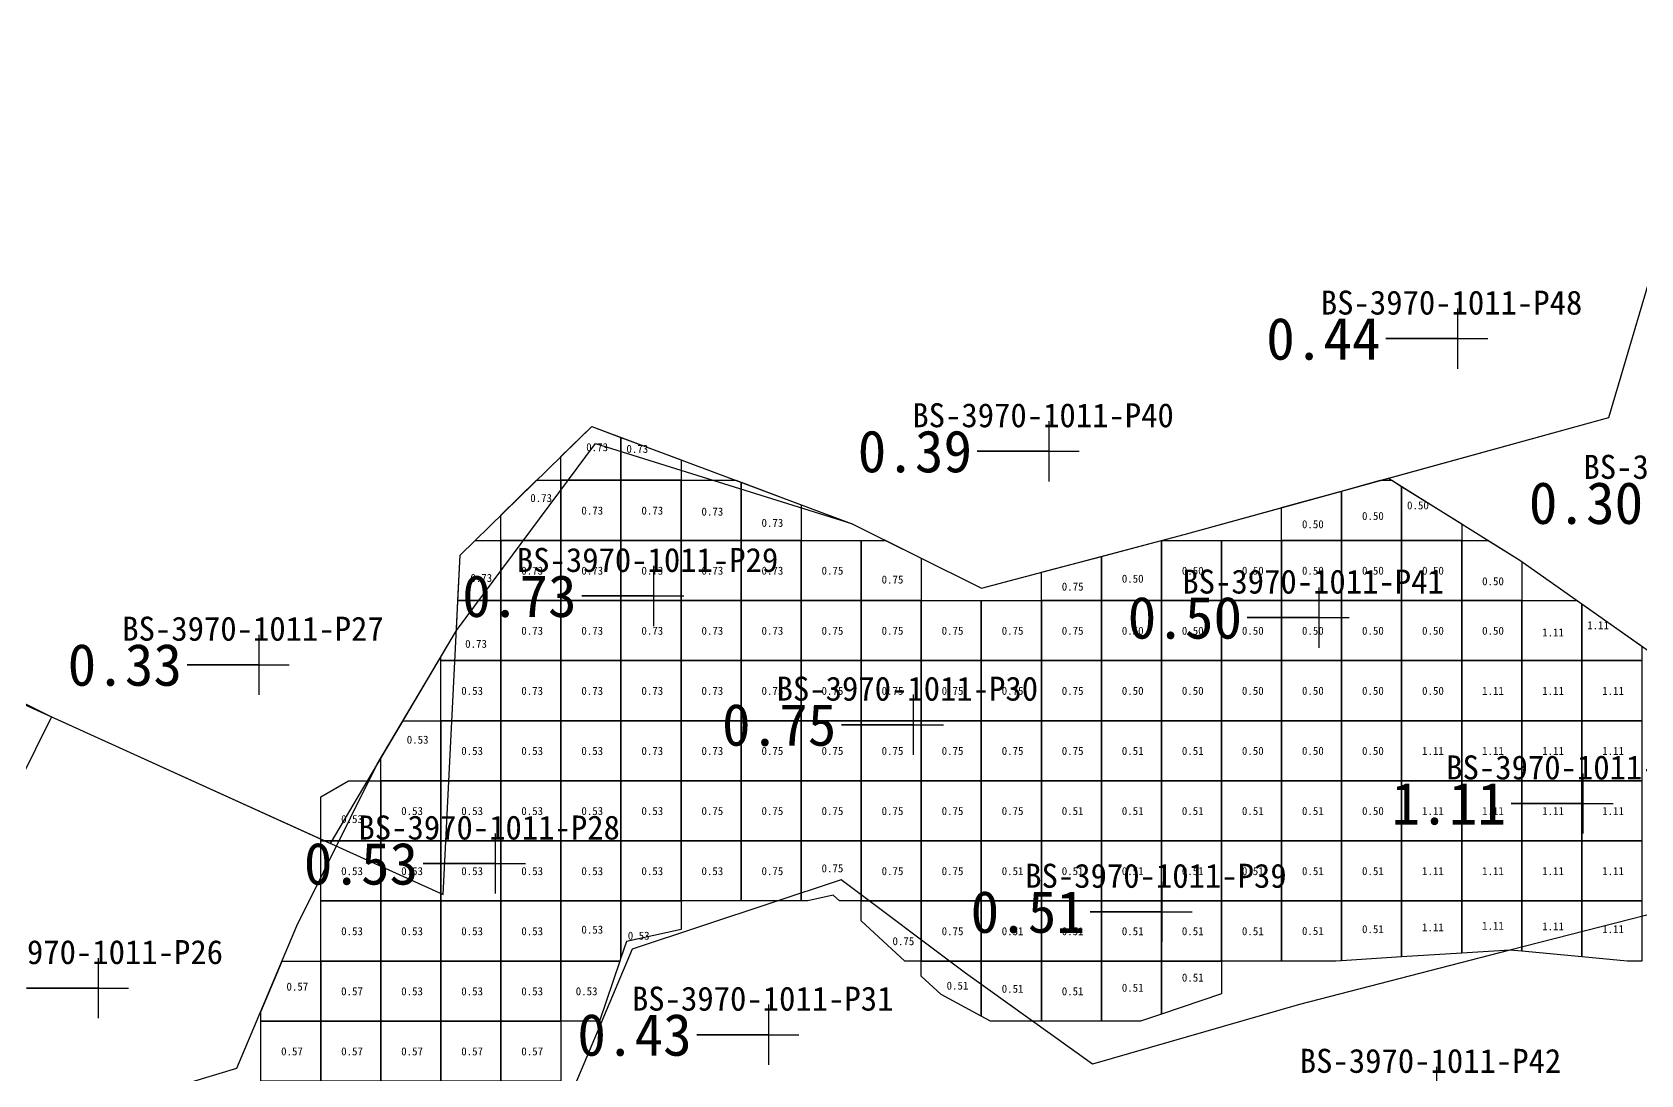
# Model space of a CAD drawing. Header units: metres. Extents: x 469759 to 470079, y 4349683 to 4349873.
# Drawn here: x 469805.91 to 469832.7, y 4349780.1 to 4349797.45 of the extents above; entities that cross this region are included whole.
import ezdxf

# ---------------------------------------------------------------- set-up
doc = ezdxf.new("R2010")
doc.units = ezdxf.units.M
for name, color, linetype in [('0.500-1.000', 4, 'Continuous'), ('1.000-1.500', 5, 'Continuous'), ('点', 7, 'Continuous'), ('爆区方格网', 7, 'Continuous'), ('综合图_历史矿块', 7, 'Continuous'), ('钻孔', 7, 'Continuous')]:
    doc.layers.add(name, color=color, linetype=linetype)
doc.styles.add('CN_TTF', font='simsunb.ttf')

msp = doc.modelspace()

# ---------------------------------------------------------------- linework, layer by layer
at = {"layer": '0.500-1.000', "color": 4, "lineweight": 30}
msp.add_lwpolyline([(469788.267, 4349772.235), (469792.074, 4349769.962), (469794.872, 4349774.25), (469795.894, 4349776.662), (469796.286, 4349777.549), (469797.047, 4349779.268), (469797.762, 4349780.918), (469798.047, 4349781.574), (469799.27, 4349783.96), (469799.299, 4349784.009), (469801.721, 4349788.109), (469801.77, 4349788.087), (469801.858, 4349788.233), (469806.226, 4349786.066), (469812.759, 4349783.103), (469813.043, 4349788.753), (469815.232, 4349790.893), (469819.555, 4349789.276), (469819.559, 4349789.275), (469821.722, 4349788.204), (469825.1, 4349789.095), (469827.18, 4349789.668), (469832.169, 4349791.043), (469834.07, 4349797.454)], dxfattribs=at)
at = {"layer": '1.000-1.500', "color": 5, "lineweight": 30}
msp.add_lwpolyline([(469788.267, 4349772.235), (469792.074, 4349769.962), (469794.872, 4349774.25), (469795.894, 4349776.662), (469797.047, 4349779.268), (469798.047, 4349781.574), (469799.27, 4349783.96), (469801.721, 4349788.109), (469810.882, 4349783.954), (469812.98, 4349787.499), (469815.297, 4349790.608), (469819.559, 4349789.275), (469821.722, 4349788.204), (469825.1, 4349789.095), (469832.169, 4349791.043), (469834.07, 4349797.454)], dxfattribs=at)
at = {"layer": '点', "color": 138, "true_color": 0x004c4c}
for p, q in [((469829.655, 4349791.854), (469829.655, 4349792.854)), ((469829.155, 4349792.354), (469830.155, 4349792.354)), ((469822.852, 4349789.979), (469822.852, 4349790.979)), ((469822.352, 4349790.479), (469823.352, 4349790.479)), ((469816.266, 4349787.571), (469816.266, 4349788.571)), ((469815.766, 4349788.071), (469816.766, 4349788.071)), ((469827.348, 4349787.211), (469827.348, 4349788.211)), ((469826.848, 4349787.711), (469827.848, 4349787.711)), ((469809.695, 4349786.427), (469809.695, 4349787.427)), ((469809.195, 4349786.927), (469810.195, 4349786.927)), ((469820.592, 4349785.429), (469820.592, 4349786.429)), ((469820.092, 4349785.929), (469821.092, 4349785.929)), ((469831.743, 4349784.118), (469831.743, 4349785.118)), ((469831.243, 4349784.618), (469832.243, 4349784.618)), ((469813.628, 4349783.118), (469813.628, 4349784.118)), ((469813.128, 4349783.618), (469814.128, 4349783.618)), ((469824.732, 4349782.315), (469824.732, 4349783.315)), ((469824.232, 4349782.815), (469825.232, 4349782.815)), ((469807.019, 4349781.045), (469807.019, 4349782.045)), ((469806.519, 4349781.545), (469807.519, 4349781.545)), ((469818.183, 4349780.27), (469818.183, 4349781.27)), ((469817.683, 4349780.77), (469818.683, 4349780.77)), ((469829.304, 4349779.235), (469829.304, 4349780.235))]:
    msp.add_line(p, q, dxfattribs=at)
at = {"layer": '爆区方格网', "color": 4}
for points in [[(469815.72, 4349789.996), (469814.72, 4349789.996), (469814.72, 4349790.392), (469815.232, 4349790.893), (469815.72, 4349790.71), (469815.72, 4349789.996)], [(469816.72, 4349789.996), (469815.72, 4349789.996), (469815.72, 4349790.71), (469816.72, 4349790.336), (469816.72, 4349789.996)], [(469814.72, 4349789.996), (469814.72, 4349788.996), (469813.72, 4349788.996), (469813.72, 4349789.414), (469814.315, 4349789.996), (469814.72, 4349789.996)], [(469814.72, 4349788.996), (469814.72, 4349789.996), (469815.72, 4349789.996), (469815.72, 4349788.996), (469814.72, 4349788.996)], [(469815.72, 4349788.996), (469815.72, 4349789.996), (469816.72, 4349789.996), (469816.72, 4349788.996), (469815.72, 4349788.996)], [(469817.72, 4349788.996), (469816.72, 4349788.996), (469816.72, 4349789.996), (469817.63, 4349789.996), (469817.72, 4349789.963), (469817.72, 4349788.996)], [(469818.72, 4349788.996), (469817.72, 4349788.996), (469817.72, 4349789.963), (469818.72, 4349789.589), (469818.72, 4349788.996)], [(469828.72, 4349788.996), (469827.72, 4349788.996), (469827.72, 4349789.817), (469828.37, 4349789.996), (469828.559, 4349789.996), (469828.72, 4349789.896), (469828.72, 4349788.996)], [(469829.72, 4349788.996), (469828.72, 4349788.996), (469828.72, 4349789.896), (469829.72, 4349789.271), (469829.72, 4349788.996)], [(469827.72, 4349788.996), (469826.72, 4349788.996), (469826.72, 4349789.541), (469827.72, 4349789.817), (469827.72, 4349788.996)], [(469813.72, 4349788.996), (469813.72, 4349787.996), (469813.005, 4349787.996), (469813.043, 4349788.753), (469813.292, 4349788.996), (469813.72, 4349788.996)], [(469813.72, 4349787.996), (469813.72, 4349788.996), (469814.72, 4349788.996), (469814.72, 4349787.996), (469813.72, 4349787.996)], [(469814.72, 4349787.996), (469814.72, 4349788.996), (469815.72, 4349788.996), (469815.72, 4349787.996), (469814.72, 4349787.996)], [(469815.72, 4349787.996), (469815.72, 4349788.996), (469816.72, 4349788.996), (469816.72, 4349787.996), (469815.72, 4349787.996)], [(469816.72, 4349787.996), (469816.72, 4349788.996), (469817.72, 4349788.996), (469817.72, 4349787.996), (469816.72, 4349787.996)], [(469817.72, 4349787.996), (469817.72, 4349788.996), (469818.72, 4349788.996), (469818.72, 4349787.996), (469817.72, 4349787.996)], [(469818.72, 4349787.996), (469818.72, 4349788.996), (469819.72, 4349788.996), (469819.72, 4349787.996), (469818.72, 4349787.996)], [(469820.72, 4349787.996), (469819.72, 4349787.996), (469819.72, 4349788.996), (469820.122, 4349788.996), (469820.72, 4349788.7), (469820.72, 4349787.996)], [(469824.72, 4349787.996), (469823.72, 4349787.996), (469823.72, 4349788.731), (469824.72, 4349788.995), (469824.72, 4349787.996)], [(469825.72, 4349788.996), (469825.72, 4349787.996), (469824.72, 4349787.996), (469824.72, 4349788.995), (469824.726, 4349788.996), (469825.72, 4349788.996)], [(469825.72, 4349787.996), (469825.72, 4349788.996), (469826.72, 4349788.996), (469826.72, 4349787.996), (469825.72, 4349787.996)], [(469826.72, 4349787.996), (469826.72, 4349788.996), (469827.72, 4349788.996), (469827.72, 4349787.996), (469826.72, 4349787.996)], [(469827.72, 4349787.996), (469827.72, 4349788.996), (469828.72, 4349788.996), (469828.72, 4349787.996), (469827.72, 4349787.996)], [(469828.72, 4349787.996), (469828.72, 4349788.996), (469829.72, 4349788.996), (469829.72, 4349787.996), (469828.72, 4349787.996)], [(469830.72, 4349787.996), (469829.72, 4349787.996), (469829.72, 4349788.996), (469830.159, 4349788.996), (469830.688, 4349788.666), (469830.72, 4349788.643), (469830.72, 4349787.996)], [(469823.72, 4349787.996), (469822.72, 4349787.996), (469822.72, 4349788.467), (469823.72, 4349788.731), (469823.72, 4349787.996)], [(469813.72, 4349787.996), (469813.72, 4349786.996), (469812.72, 4349786.996), (469812.72, 4349787.059), (469812.98, 4349787.499), (469813.005, 4349787.996), (469813.72, 4349787.996)], [(469813.72, 4349786.996), (469813.72, 4349787.996), (469814.72, 4349787.996), (469814.72, 4349786.996), (469813.72, 4349786.996)], [(469814.72, 4349786.996), (469814.72, 4349787.996), (469815.72, 4349787.996), (469815.72, 4349786.996), (469814.72, 4349786.996)], [(469815.72, 4349786.996), (469815.72, 4349787.996), (469816.72, 4349787.996), (469816.72, 4349786.996), (469815.72, 4349786.996)], [(469816.72, 4349786.996), (469816.72, 4349787.996), (469817.72, 4349787.996), (469817.72, 4349786.996), (469816.72, 4349786.996)], [(469817.72, 4349786.996), (469817.72, 4349787.996), (469818.72, 4349787.996), (469818.72, 4349786.996), (469817.72, 4349786.996)], [(469818.72, 4349786.996), (469818.72, 4349787.996), (469819.72, 4349787.996), (469819.72, 4349786.996), (469818.72, 4349786.996)], [(469819.72, 4349786.996), (469819.72, 4349787.996), (469820.72, 4349787.996), (469820.72, 4349786.996), (469819.72, 4349786.996)], [(469820.72, 4349786.996), (469820.72, 4349787.996), (469821.72, 4349787.996), (469821.72, 4349786.996), (469820.72, 4349786.996)], [(469821.72, 4349786.996), (469821.72, 4349787.996), (469822.72, 4349787.996), (469822.72, 4349786.996), (469821.72, 4349786.996)], [(469822.72, 4349786.996), (469822.72, 4349787.996), (469823.72, 4349787.996), (469823.72, 4349786.996), (469822.72, 4349786.996)], [(469823.72, 4349786.996), (469823.72, 4349787.996), (469824.72, 4349787.996), (469824.72, 4349786.996), (469823.72, 4349786.996)], [(469824.72, 4349786.996), (469824.72, 4349787.996), (469825.72, 4349787.996), (469825.72, 4349786.996), (469824.72, 4349786.996)], [(469825.72, 4349786.996), (469825.72, 4349787.996), (469826.72, 4349787.996), (469826.72, 4349786.996), (469825.72, 4349786.996)], [(469826.72, 4349786.996), (469826.72, 4349787.996), (469827.72, 4349787.996), (469827.72, 4349786.996), (469826.72, 4349786.996)], [(469827.72, 4349786.996), (469827.72, 4349787.996), (469828.72, 4349787.996), (469828.72, 4349786.996), (469827.72, 4349786.996)], [(469828.72, 4349786.996), (469828.72, 4349787.996), (469829.72, 4349787.996), (469829.72, 4349786.996), (469828.72, 4349786.996)], [(469829.72, 4349786.996), (469829.72, 4349787.996), (469830.72, 4349787.996), (469830.72, 4349786.996), (469829.72, 4349786.996)], [(469831.72, 4349786.996), (469830.72, 4349786.996), (469830.72, 4349787.996), (469831.639, 4349787.996), (469831.72, 4349787.94), (469831.72, 4349786.996)], [(469832.72, 4349786.996), (469831.72, 4349786.996), (469831.72, 4349787.94), (469832.72, 4349787.236), (469832.72, 4349786.996)], [(469812.72, 4349785.996), (469812.72, 4349786.996), (469813.72, 4349786.996), (469813.72, 4349785.996), (469812.72, 4349785.996)], [(469813.72, 4349785.996), (469813.72, 4349786.996), (469814.72, 4349786.996), (469814.72, 4349785.996), (469813.72, 4349785.996)], [(469814.72, 4349785.996), (469814.72, 4349786.996), (469815.72, 4349786.996), (469815.72, 4349785.996), (469814.72, 4349785.996)], [(469815.72, 4349785.996), (469815.72, 4349786.996), (469816.72, 4349786.996), (469816.72, 4349785.996), (469815.72, 4349785.996)], [(469816.72, 4349785.996), (469816.72, 4349786.996), (469817.72, 4349786.996), (469817.72, 4349785.996), (469816.72, 4349785.996)], [(469817.72, 4349785.996), (469817.72, 4349786.996), (469818.72, 4349786.996), (469818.72, 4349785.996), (469817.72, 4349785.996)], [(469818.72, 4349785.996), (469818.72, 4349786.996), (469819.72, 4349786.996), (469819.72, 4349785.996), (469818.72, 4349785.996)], [(469819.72, 4349785.996), (469819.72, 4349786.996), (469820.72, 4349786.996), (469820.72, 4349785.996), (469819.72, 4349785.996)], [(469820.72, 4349785.996), (469820.72, 4349786.996), (469821.72, 4349786.996), (469821.72, 4349785.996), (469820.72, 4349785.996)], [(469821.72, 4349785.996), (469821.72, 4349786.996), (469822.72, 4349786.996), (469822.72, 4349785.996), (469821.72, 4349785.996)], [(469822.72, 4349785.996), (469822.72, 4349786.996), (469823.72, 4349786.996), (469823.72, 4349785.996), (469822.72, 4349785.996)], [(469823.72, 4349785.996), (469823.72, 4349786.996), (469824.72, 4349786.996), (469824.72, 4349785.996), (469823.72, 4349785.996)], [(469824.72, 4349785.996), (469824.72, 4349786.996), (469825.72, 4349786.996), (469825.72, 4349785.996), (469824.72, 4349785.996)], [(469825.72, 4349785.996), (469825.72, 4349786.996), (469826.72, 4349786.996), (469826.72, 4349785.996), (469825.72, 4349785.996)], [(469826.72, 4349785.996), (469826.72, 4349786.996), (469827.72, 4349786.996), (469827.72, 4349785.996), (469826.72, 4349785.996)], [(469827.72, 4349785.996), (469827.72, 4349786.996), (469828.72, 4349786.996), (469828.72, 4349785.996), (469827.72, 4349785.996)], [(469828.72, 4349785.996), (469828.72, 4349786.996), (469829.72, 4349786.996), (469829.72, 4349785.996), (469828.72, 4349785.996)], [(469829.72, 4349785.996), (469829.72, 4349786.996), (469830.72, 4349786.996), (469830.72, 4349785.996), (469829.72, 4349785.996)], [(469830.72, 4349785.996), (469830.72, 4349786.996), (469831.72, 4349786.996), (469831.72, 4349785.996), (469830.72, 4349785.996)], [(469831.72, 4349785.996), (469831.72, 4349786.996), (469832.72, 4349786.996), (469832.72, 4349785.996), (469831.72, 4349785.996)], [(469812.72, 4349785.996), (469812.72, 4349784.996), (469811.72, 4349784.996), (469811.72, 4349785.371), (469812.09, 4349785.996), (469812.72, 4349785.996)], [(469812.72, 4349784.996), (469812.72, 4349785.996), (469813.72, 4349785.996), (469813.72, 4349784.996), (469812.72, 4349784.996)], [(469813.72, 4349784.996), (469813.72, 4349785.996), (469814.72, 4349785.996), (469814.72, 4349784.996), (469813.72, 4349784.996)], [(469814.72, 4349784.996), (469814.72, 4349785.996), (469815.72, 4349785.996), (469815.72, 4349784.996), (469814.72, 4349784.996)], [(469815.72, 4349784.996), (469815.72, 4349785.996), (469816.72, 4349785.996), (469816.72, 4349784.996), (469815.72, 4349784.996)], [(469816.72, 4349784.996), (469816.72, 4349785.996), (469817.72, 4349785.996), (469817.72, 4349784.996), (469816.72, 4349784.996)], [(469817.72, 4349784.996), (469817.72, 4349785.996), (469818.72, 4349785.996), (469818.72, 4349784.996), (469817.72, 4349784.996)], [(469818.72, 4349784.996), (469818.72, 4349785.996), (469819.72, 4349785.996), (469819.72, 4349784.996), (469818.72, 4349784.996)], [(469819.72, 4349784.996), (469819.72, 4349785.996), (469820.72, 4349785.996), (469820.72, 4349784.996), (469819.72, 4349784.996)], [(469820.72, 4349784.996), (469820.72, 4349785.996), (469821.72, 4349785.996), (469821.72, 4349784.996), (469820.72, 4349784.996)], [(469821.72, 4349784.996), (469821.72, 4349785.996), (469822.72, 4349785.996), (469822.72, 4349784.996), (469821.72, 4349784.996)], [(469822.72, 4349784.996), (469822.72, 4349785.996), (469823.72, 4349785.996), (469823.72, 4349784.996), (469822.72, 4349784.996)], [(469823.72, 4349784.996), (469823.72, 4349785.996), (469824.72, 4349785.996), (469824.72, 4349784.996), (469823.72, 4349784.996)], [(469824.72, 4349784.996), (469824.72, 4349785.996), (469825.72, 4349785.996), (469825.72, 4349784.996), (469824.72, 4349784.996)], [(469825.72, 4349784.996), (469825.72, 4349785.996), (469826.72, 4349785.996), (469826.72, 4349784.996), (469825.72, 4349784.996)], [(469826.72, 4349784.996), (469826.72, 4349785.996), (469827.72, 4349785.996), (469827.72, 4349784.996), (469826.72, 4349784.996)], [(469827.72, 4349784.996), (469827.72, 4349785.996), (469828.72, 4349785.996), (469828.72, 4349784.996), (469827.72, 4349784.996)], [(469828.72, 4349784.996), (469828.72, 4349785.996), (469829.72, 4349785.996), (469829.72, 4349784.996), (469828.72, 4349784.996)], [(469829.72, 4349784.996), (469829.72, 4349785.996), (469830.72, 4349785.996), (469830.72, 4349784.996), (469829.72, 4349784.996)], [(469830.72, 4349784.996), (469830.72, 4349785.996), (469831.72, 4349785.996), (469831.72, 4349784.996), (469830.72, 4349784.996)], [(469831.72, 4349784.996), (469831.72, 4349785.996), (469832.72, 4349785.996), (469832.72, 4349784.996), (469831.72, 4349784.996)], [(469811.72, 4349784.996), (469811.72, 4349783.996), (469810.72, 4349783.996), (469810.72, 4349784.728), (469811.183, 4349784.996), (469811.72, 4349784.996)], [(469811.72, 4349783.996), (469811.72, 4349784.996), (469812.72, 4349784.996), (469812.72, 4349783.996), (469811.72, 4349783.996)], [(469812.72, 4349783.996), (469812.72, 4349784.996), (469813.72, 4349784.996), (469813.72, 4349783.996), (469812.72, 4349783.996)], [(469813.72, 4349783.996), (469813.72, 4349784.996), (469814.72, 4349784.996), (469814.72, 4349783.996), (469813.72, 4349783.996)], [(469814.72, 4349783.996), (469814.72, 4349784.996), (469815.72, 4349784.996), (469815.72, 4349783.996), (469814.72, 4349783.996)], [(469815.72, 4349783.996), (469815.72, 4349784.996), (469816.72, 4349784.996), (469816.72, 4349783.996), (469815.72, 4349783.996)], [(469816.72, 4349783.996), (469816.72, 4349784.996), (469817.72, 4349784.996), (469817.72, 4349783.996), (469816.72, 4349783.996)], [(469817.72, 4349783.996), (469817.72, 4349784.996), (469818.72, 4349784.996), (469818.72, 4349783.996), (469817.72, 4349783.996)], [(469818.72, 4349783.996), (469818.72, 4349784.996), (469819.72, 4349784.996), (469819.72, 4349783.996), (469818.72, 4349783.996)], [(469819.72, 4349783.996), (469819.72, 4349784.996), (469820.72, 4349784.996), (469820.72, 4349783.996), (469819.72, 4349783.996)], [(469820.72, 4349783.996), (469820.72, 4349784.996), (469821.72, 4349784.996), (469821.72, 4349783.996), (469820.72, 4349783.996)], [(469821.72, 4349783.996), (469821.72, 4349784.996), (469822.72, 4349784.996), (469822.72, 4349783.996), (469821.72, 4349783.996)], [(469822.72, 4349783.996), (469822.72, 4349784.996), (469823.72, 4349784.996), (469823.72, 4349783.996), (469822.72, 4349783.996)], [(469823.72, 4349783.996), (469823.72, 4349784.996), (469824.72, 4349784.996), (469824.72, 4349783.996), (469823.72, 4349783.996)], [(469824.72, 4349783.996), (469824.72, 4349784.996), (469825.72, 4349784.996), (469825.72, 4349783.996), (469824.72, 4349783.996)], [(469825.72, 4349783.996), (469825.72, 4349784.996), (469826.72, 4349784.996), (469826.72, 4349783.996), (469825.72, 4349783.996)], [(469826.72, 4349783.996), (469826.72, 4349784.996), (469827.72, 4349784.996), (469827.72, 4349783.996), (469826.72, 4349783.996)], [(469827.72, 4349783.996), (469827.72, 4349784.996), (469828.72, 4349784.996), (469828.72, 4349783.996), (469827.72, 4349783.996)], [(469828.72, 4349783.996), (469828.72, 4349784.996), (469829.72, 4349784.996), (469829.72, 4349783.996), (469828.72, 4349783.996)], [(469829.72, 4349783.996), (469829.72, 4349784.996), (469830.72, 4349784.996), (469830.72, 4349783.996), (469829.72, 4349783.996)], [(469830.72, 4349783.996), (469830.72, 4349784.996), (469831.72, 4349784.996), (469831.72, 4349783.996), (469830.72, 4349783.996)], [(469831.72, 4349783.996), (469831.72, 4349784.996), (469832.72, 4349784.996), (469832.72, 4349783.996), (469831.72, 4349783.996)], [(469810.72, 4349782.996), (469810.72, 4349783.996), (469811.72, 4349783.996), (469811.72, 4349782.996), (469810.72, 4349782.996)], [(469811.72, 4349782.996), (469811.72, 4349783.996), (469812.72, 4349783.996), (469812.72, 4349782.996), (469811.72, 4349782.996)], [(469812.72, 4349782.996), (469812.72, 4349783.996), (469813.72, 4349783.996), (469813.72, 4349782.996), (469812.72, 4349782.996)], [(469813.72, 4349782.996), (469813.72, 4349783.996), (469814.72, 4349783.996), (469814.72, 4349782.996), (469813.72, 4349782.996)], [(469814.72, 4349782.996), (469814.72, 4349783.996), (469815.72, 4349783.996), (469815.72, 4349782.996), (469814.72, 4349782.996)], [(469815.72, 4349782.996), (469815.72, 4349783.996), (469816.72, 4349783.996), (469816.72, 4349782.996), (469815.72, 4349782.996)], [(469816.72, 4349782.996), (469816.72, 4349783.996), (469817.72, 4349783.996), (469817.72, 4349782.996), (469816.72, 4349782.996)], [(469817.72, 4349782.996), (469817.72, 4349783.996), (469818.72, 4349783.996), (469818.72, 4349782.996), (469817.72, 4349782.996)], [(469818.72, 4349782.996), (469818.72, 4349783.996), (469819.72, 4349783.996), (469819.72, 4349782.996), (469819.359, 4349782.996), (469819.256, 4349783.091), (469818.833, 4349782.996), (469818.72, 4349782.996)], [(469819.72, 4349782.996), (469819.72, 4349783.996), (469820.72, 4349783.996), (469820.72, 4349782.996), (469819.72, 4349782.996)], [(469820.72, 4349782.996), (469820.72, 4349783.996), (469821.72, 4349783.996), (469821.72, 4349782.996), (469820.72, 4349782.996)], [(469821.72, 4349782.996), (469821.72, 4349783.996), (469822.72, 4349783.996), (469822.72, 4349782.996), (469821.72, 4349782.996)], [(469822.72, 4349782.996), (469822.72, 4349783.996), (469823.72, 4349783.996), (469823.72, 4349782.996), (469822.72, 4349782.996)], [(469823.72, 4349782.996), (469823.72, 4349783.996), (469824.72, 4349783.996), (469824.72, 4349782.996), (469823.72, 4349782.996)], [(469824.72, 4349782.996), (469824.72, 4349783.996), (469825.72, 4349783.996), (469825.72, 4349782.996), (469824.72, 4349782.996)], [(469825.72, 4349782.996), (469825.72, 4349783.996), (469826.72, 4349783.996), (469826.72, 4349782.996), (469825.72, 4349782.996)], [(469826.72, 4349782.996), (469826.72, 4349783.996), (469827.72, 4349783.996), (469827.72, 4349782.996), (469826.72, 4349782.996)], [(469827.72, 4349782.996), (469827.72, 4349783.996), (469828.72, 4349783.996), (469828.72, 4349782.996), (469827.72, 4349782.996)], [(469828.72, 4349782.996), (469828.72, 4349783.996), (469829.72, 4349783.996), (469829.72, 4349782.996), (469828.72, 4349782.996)], [(469829.72, 4349782.996), (469829.72, 4349783.996), (469830.72, 4349783.996), (469830.72, 4349782.996), (469829.72, 4349782.996)], [(469830.72, 4349782.996), (469830.72, 4349783.996), (469831.72, 4349783.996), (469831.72, 4349782.996), (469830.72, 4349782.996)], [(469831.72, 4349782.996), (469831.72, 4349783.996), (469832.72, 4349783.996), (469832.72, 4349782.996), (469831.72, 4349782.996)], [(469810.72, 4349781.996), (469810.72, 4349782.996), (469811.72, 4349782.996), (469811.72, 4349781.996), (469810.72, 4349781.996)], [(469811.72, 4349781.996), (469811.72, 4349782.996), (469812.72, 4349782.996), (469812.72, 4349781.996), (469811.72, 4349781.996)], [(469812.72, 4349781.996), (469812.72, 4349782.996), (469813.72, 4349782.996), (469813.72, 4349781.996), (469812.72, 4349781.996)], [(469813.72, 4349781.996), (469813.72, 4349782.996), (469814.72, 4349782.996), (469814.72, 4349781.996), (469813.72, 4349781.996)], [(469814.72, 4349781.996), (469814.72, 4349782.996), (469815.72, 4349782.996), (469815.72, 4349782.048), (469815.702, 4349781.996), (469814.72, 4349781.996)], [(469815.72, 4349782.996), (469816.72, 4349782.996), (469816.72, 4349782.523), (469815.812, 4349782.319), (469815.72, 4349782.048), (469815.72, 4349782.996)], [(469819.72, 4349782.996), (469820.72, 4349782.996), (469820.72, 4349781.996), (469820.444, 4349781.996), (469819.72, 4349782.663), (469819.72, 4349782.996)], [(469820.72, 4349781.996), (469820.72, 4349782.996), (469821.72, 4349782.996), (469821.72, 4349781.996), (469820.72, 4349781.996)], [(469821.72, 4349781.996), (469821.72, 4349782.996), (469822.72, 4349782.996), (469822.72, 4349781.996), (469821.72, 4349781.996)], [(469822.72, 4349781.996), (469822.72, 4349782.996), (469823.72, 4349782.996), (469823.72, 4349781.996), (469822.72, 4349781.996)], [(469823.72, 4349781.996), (469823.72, 4349782.996), (469824.72, 4349782.996), (469824.72, 4349781.996), (469823.72, 4349781.996)], [(469824.72, 4349781.996), (469824.72, 4349782.996), (469825.72, 4349782.996), (469825.72, 4349781.996), (469824.72, 4349781.996)], [(469825.72, 4349781.996), (469825.72, 4349782.996), (469826.72, 4349782.996), (469826.72, 4349781.996), (469825.72, 4349781.996)], [(469826.72, 4349781.996), (469826.72, 4349782.996), (469827.72, 4349782.996), (469827.72, 4349782.002), (469827.622, 4349781.996), (469826.72, 4349781.996)], [(469827.72, 4349782.996), (469828.72, 4349782.996), (469828.72, 4349782.064), (469827.72, 4349782.002), (469827.72, 4349782.996)], [(469828.72, 4349782.996), (469829.72, 4349782.996), (469829.72, 4349782.127), (469828.72, 4349782.064), (469828.72, 4349782.996)], [(469829.72, 4349782.996), (469830.72, 4349782.996), (469830.72, 4349782.159), (469830.523, 4349782.177), (469829.72, 4349782.127), (469829.72, 4349782.996)], [(469830.72, 4349782.996), (469831.72, 4349782.996), (469831.72, 4349782.066), (469830.72, 4349782.159), (469830.72, 4349782.996)], [(469831.72, 4349782.996), (469832.72, 4349782.996), (469832.72, 4349781.996), (469832.477, 4349781.996), (469831.72, 4349782.066), (469831.72, 4349782.996)], [(469810.72, 4349781.996), (469810.72, 4349780.996), (469809.72, 4349780.996), (469809.72, 4349781.153), (469810.076, 4349781.996), (469810.72, 4349781.996)], [(469810.72, 4349780.996), (469810.72, 4349781.996), (469811.72, 4349781.996), (469811.72, 4349780.996), (469810.72, 4349780.996)], [(469811.72, 4349780.996), (469811.72, 4349781.996), (469812.72, 4349781.996), (469812.72, 4349780.996), (469811.72, 4349780.996)], [(469812.72, 4349780.996), (469812.72, 4349781.996), (469813.72, 4349781.996), (469813.72, 4349780.996), (469812.72, 4349780.996)], [(469813.72, 4349780.996), (469813.72, 4349781.996), (469814.72, 4349781.996), (469814.72, 4349780.996), (469813.72, 4349780.996)], [(469814.72, 4349780.996), (469814.72, 4349781.996), (469815.702, 4349781.996), (469815.363, 4349780.996), (469814.72, 4349780.996)], [(469820.72, 4349781.996), (469821.72, 4349781.996), (469821.72, 4349781.079), (469821.049, 4349781.438), (469820.72, 4349781.742), (469820.72, 4349781.996)], [(469821.72, 4349781.996), (469822.72, 4349781.996), (469822.72, 4349780.996), (469821.875, 4349780.996), (469821.72, 4349781.079), (469821.72, 4349781.996)], [(469822.72, 4349780.996), (469822.72, 4349781.996), (469823.72, 4349781.996), (469823.72, 4349780.996), (469822.72, 4349780.996)], [(469823.72, 4349780.996), (469823.72, 4349781.996), (469824.72, 4349781.996), (469824.72, 4349781.114), (469824.372, 4349780.996), (469823.72, 4349780.996)], [(469824.72, 4349781.996), (469825.72, 4349781.996), (469825.72, 4349781.452), (469824.72, 4349781.114), (469824.72, 4349781.996)], [(469809.72, 4349779.996), (469809.72, 4349780.996), (469810.72, 4349780.996), (469810.72, 4349779.996), (469809.72, 4349779.996)], [(469810.72, 4349779.996), (469810.72, 4349780.996), (469811.72, 4349780.996), (469811.72, 4349779.996), (469810.72, 4349779.996)], [(469811.72, 4349779.996), (469811.72, 4349780.996), (469812.72, 4349780.996), (469812.72, 4349779.996), (469811.72, 4349779.996)], [(469812.72, 4349779.996), (469812.72, 4349780.996), (469813.72, 4349780.996), (469813.72, 4349779.996), (469812.72, 4349779.996)], [(469813.72, 4349779.996), (469813.72, 4349780.996), (469814.72, 4349780.996), (469814.72, 4349779.996), (469813.72, 4349779.996)]]:
    msp.add_lwpolyline(points, close=True, dxfattribs=at)
at = {"layer": '综合图_历史矿块', "color": 9}
for points in [[(469788.267, 4349772.235), (469790.523, 4349770.888), (469793.37, 4349771.948), (469794.872, 4349774.25), (469795.894, 4349776.662), (469797.047, 4349779.268), (469798.047, 4349781.574), (469799.27, 4349783.96), (469801.721, 4349788.109), (469806.239, 4349786.06), (469804.9, 4349783.369), (469803.678, 4349780.982), (469805.955, 4349779.2), (469809.323, 4349780.214), (469810.323, 4349782.582), (469811.662, 4349785.272), (469812.98, 4349787.499), (469815.297, 4349790.608), (469819.559, 4349789.275), (469821.722, 4349788.204), (469825.1, 4349789.095), (469828.501, 4349790.032), (469830.688, 4349788.666), (469832.886, 4349787.119)], [(469834.782, 4349783.265), (469830.523, 4349782.177), (469827.018, 4349781.275), (469823.571, 4349780.278), (469821.458, 4349781.792), (469819.387, 4349783.349), (469815.905, 4349782.194), (469814.905, 4349779.826)]]:
    msp.add_lwpolyline(points, dxfattribs=at)
at = {"layer": '钻孔', "color": 8, "lineweight": 35}
for p, q in [((469829.655, 4349792.354), (469828.455, 4349792.354)), ((469822.852, 4349790.479), (469821.652, 4349790.479)), ((469827.348, 4349787.711), (469826.148, 4349787.711)), ((469809.695, 4349786.927), (469808.495, 4349786.927)), ((469807.019, 4349781.545), (469805.819, 4349781.545)), ((469818.183, 4349780.77), (469816.983, 4349780.77))]:
    msp.add_line(p, q, dxfattribs=at)
at = {"layer": '钻孔', "color": 4, "lineweight": 35}
for p, q in [((469816.266, 4349788.071), (469815.066, 4349788.071)), ((469820.592, 4349785.929), (469819.392, 4349785.929)), ((469813.628, 4349783.618), (469812.428, 4349783.618)), ((469824.732, 4349782.815), (469823.532, 4349782.815))]:
    msp.add_line(p, q, dxfattribs=at)
at = {"layer": '钻孔', "color": 5, "lineweight": 35}
msp.add_line((469831.743, 4349784.618), (469830.543, 4349784.618), dxfattribs=at)

# ---------------------------------------------------------------- texts
at = {"color": 4, "style": 'CN_TTF'}
for s, p in [('0.73', (469815.141, 4349790.481)), ('0.73', (469815.81, 4349790.453)), ('0.73', (469814.209, 4349789.635)), ('0.50', (469828.81, 4349789.513)), ('0.73', (469815.06, 4349789.426)), ('0.73', (469816.06, 4349789.426)), ('0.73', (469817.06, 4349789.409)), ('0.73', (469818.06, 4349789.222)), ('0.50', (469827.06, 4349789.199)), ('0.50', (469828.06, 4349789.336)), ('0.73', (469814.06, 4349788.426)), ('0.73', (469815.06, 4349788.426)), ('0.73', (469816.06, 4349788.426)), ('0.73', (469817.06, 4349788.426)), ('0.73', (469818.06, 4349788.426)), ('0.75', (469819.06, 4349788.426)), ('0.50', (469825.06, 4349788.425)), ('0.50', (469826.06, 4349788.426)), ('0.50', (469827.06, 4349788.426)), ('0.50', (469828.06, 4349788.426)), ('0.50', (469829.06, 4349788.426)), ('0.73', (469813.212, 4349788.305)), ('0.75', (469820.06, 4349788.278)), ('0.75', (469823.06, 4349788.161)), ('0.50', (469824.06, 4349788.293)), ('0.50', (469830.06, 4349788.25)), ('0.73', (469814.06, 4349787.426)), ('0.73', (469815.06, 4349787.426)), ('0.73', (469816.06, 4349787.426)), ('0.73', (469817.06, 4349787.426)), ('0.73', (469818.06, 4349787.426)), ('0.75', (469819.06, 4349787.426)), ('0.75', (469820.06, 4349787.426)), ('0.75', (469821.06, 4349787.426)), ('0.75', (469822.06, 4349787.426)), ('0.75', (469823.06, 4349787.426)), ('0.50', (469824.06, 4349787.426)), ('0.50', (469825.06, 4349787.426)), ('0.50', (469826.06, 4349787.426)), ('0.50', (469827.06, 4349787.426)), ('0.50', (469828.06, 4349787.426)), ('0.50', (469829.06, 4349787.426)), ('0.50', (469830.06, 4349787.426)), ('1.11', (469831.06, 4349787.398)), ('1.11', (469831.81, 4349787.518)), ('0.73', (469813.125, 4349787.209)), ('0.53', (469813.06, 4349786.426)), ('0.73', (469814.06, 4349786.426)), ('0.73', (469815.06, 4349786.426)), ('0.73', (469816.06, 4349786.426)), ('0.73', (469817.06, 4349786.426)), ('0.75', (469818.06, 4349786.426)), ('0.75', (469819.06, 4349786.426)), ('0.75', (469820.06, 4349786.426)), ('0.75', (469821.06, 4349786.426)), ('0.75', (469822.06, 4349786.426)), ('0.75', (469823.06, 4349786.426)), ('0.50', (469824.06, 4349786.426)), ('0.50', (469825.06, 4349786.426)), ('0.50', (469826.06, 4349786.426)), ('0.50', (469827.06, 4349786.426)), ('0.50', (469828.06, 4349786.426)), ('0.50', (469829.06, 4349786.426)), ('1.11', (469830.06, 4349786.426)), ('1.11', (469831.06, 4349786.426)), ('1.11', (469832.06, 4349786.426)), ('0.53', (469812.152, 4349785.613)), ('0.53', (469813.06, 4349785.426)), ('0.53', (469814.06, 4349785.426)), ('0.53', (469815.06, 4349785.426)), ('0.73', (469816.06, 4349785.426)), ('0.73', (469817.06, 4349785.426)), ('0.75', (469818.06, 4349785.426)), ('0.75', (469819.06, 4349785.426)), ('0.75', (469820.06, 4349785.426)), ('0.75', (469821.06, 4349785.426)), ('0.75', (469822.06, 4349785.426)), ('0.75', (469823.06, 4349785.426)), ('0.51', (469824.06, 4349785.426)), ('0.51', (469825.06, 4349785.426)), ('0.50', (469826.06, 4349785.426)), ('0.50', (469827.06, 4349785.426)), ('0.50', (469828.06, 4349785.426)), ('1.11', (469829.06, 4349785.426)), ('1.11', (469830.06, 4349785.426)), ('1.11', (469831.06, 4349785.426)), ('1.11', (469832.06, 4349785.426)), ('0.53', (469812.06, 4349784.426)), ('0.53', (469813.06, 4349784.426)), ('0.53', (469814.06, 4349784.426)), ('0.53', (469815.06, 4349784.426)), ('0.53', (469816.06, 4349784.426)), ('0.75', (469817.06, 4349784.426)), ('0.75', (469818.06, 4349784.426)), ('0.75', (469819.06, 4349784.426)), ('0.75', (469820.06, 4349784.426)), ('0.75', (469821.06, 4349784.426)), ('0.75', (469822.06, 4349784.426)), ('0.51', (469823.06, 4349784.426)), ('0.51', (469824.06, 4349784.426)), ('0.51', (469825.06, 4349784.426)), ('0.51', (469826.06, 4349784.426)), ('0.51', (469827.06, 4349784.426)), ('0.50', (469828.06, 4349784.426)), ('1.11', (469829.06, 4349784.426)), ('1.11', (469830.06, 4349784.426)), ('1.11', (469831.06, 4349784.426)), ('1.11', (469832.06, 4349784.426)), ('0.53', (469811.06, 4349784.292)), ('0.53', (469811.06, 4349783.426)), ('0.53', (469812.06, 4349783.426)), ('0.53', (469813.06, 4349783.426)), ('0.53', (469814.06, 4349783.426)), ('0.53', (469815.06, 4349783.426)), ('0.53', (469816.06, 4349783.426)), ('0.53', (469817.06, 4349783.426)), ('0.75', (469818.06, 4349783.426)), ('0.75', (469819.06, 4349783.473)), ('0.75', (469820.06, 4349783.426)), ('0.75', (469821.06, 4349783.426)), ('0.51', (469822.06, 4349783.426)), ('0.51', (469823.06, 4349783.426)), ('0.51', (469824.06, 4349783.426)), ('0.51', (469825.06, 4349783.426)), ('0.51', (469826.06, 4349783.426)), ('0.51', (469827.06, 4349783.426)), ('0.51', (469828.06, 4349783.426)), ('1.11', (469829.06, 4349783.426)), ('1.11', (469830.06, 4349783.426)), ('1.11', (469831.06, 4349783.426)), ('1.11', (469832.06, 4349783.426)), ('1.11', (469829.06, 4349782.491)), ('1.11', (469830.06, 4349782.516)), ('1.11', (469831.06, 4349782.507)), ('0.53', (469811.06, 4349782.426)), ('0.53', (469812.06, 4349782.426)), ('0.53', (469813.06, 4349782.426)), ('0.53', (469814.06, 4349782.426)), ('0.53', (469815.06, 4349782.452)), ('0.53', (469815.833, 4349782.351)), ('0.75', (469820.241, 4349782.26)), ('0.75', (469821.06, 4349782.426)), ('0.51', (469822.06, 4349782.426)), ('0.51', (469823.06, 4349782.426)), ('0.51', (469824.06, 4349782.426)), ('0.51', (469825.06, 4349782.426)), ('0.51', (469826.06, 4349782.426)), ('0.51', (469827.06, 4349782.429)), ('0.51', (469828.06, 4349782.46)), ('1.11', (469832.06, 4349782.461)), ('0.57', (469810.149, 4349781.504)), ('0.57', (469811.06, 4349781.426)), ('0.53', (469812.06, 4349781.426)), ('0.53', (469813.06, 4349781.426)), ('0.53', (469814.06, 4349781.426)), ('0.53', (469814.966, 4349781.426)), ('0.51', (469821.142, 4349781.52)), ('0.51', (469822.06, 4349781.468)), ('0.51', (469823.06, 4349781.426)), ('0.51', (469824.06, 4349781.485)), ('0.51', (469825.06, 4349781.654)), ('0.57', (469810.06, 4349780.426)), ('0.57', (469811.06, 4349780.426)), ('0.57', (469812.06, 4349780.426)), ('0.57', (469813.06, 4349780.426)), ('0.57', (469814.06, 4349780.426))]:
    msp.add_text(s, height=0.1333, dxfattribs=at).set_placement(p)
at = {"layer": '钻孔', "color": 138, "true_color": 0x004c4c, "style": 'CN_TTF'}
for s, p in [('BS-3970-1011-P48', (469827.375, 4349792.754)), ('BS-3970-1011-P40', (469820.572, 4349790.879)), ('BS-3970-1011-P47', (469831.748, 4349790.02)), ('BS-3970-1011-P29', (469813.986, 4349788.471)), ('BS-3970-1011-P41', (469825.068, 4349788.111)), ('BS-3970-1011-P27', (469807.415, 4349787.327)), ('BS-3970-1011-P30', (469818.312, 4349786.329)), ('BS-3970-1011-P46', (469829.463, 4349785.018)), ('BS-3970-1011-P28', (469811.348, 4349784.018)), ('BS-3970-1011-P39', (469822.452, 4349783.215)), ('BS-3970-1011-P26', (469804.739, 4349781.945)), ('BS-3970-1011-P31', (469815.903, 4349781.17)), ('BS-3970-1011-P42', (469827.024, 4349780.135))]:
    msp.add_text(s, height=0.4, dxfattribs=at).set_placement(p)
at = {"layer": '钻孔', "color": 8, "style": 'CN_TTF'}
for s, p in [('0.44', (469826.465, 4349792.004)), ('0.39', (469819.662, 4349790.129)), ('0.30', (469830.838, 4349789.27)), ('0.50', (469824.158, 4349787.361)), ('0.33', (469806.505, 4349786.577)), ('0.43', (469814.993, 4349780.42))]:
    msp.add_text(s, height=0.7, dxfattribs=at).set_placement(p)
at = {"layer": '钻孔', "color": 4, "style": 'CN_TTF'}
for s, p in [('0.73', (469813.076, 4349787.721)), ('0.75', (469817.402, 4349785.579)), ('0.53', (469810.438, 4349783.268)), ('0.51', (469821.542, 4349782.465))]:
    msp.add_text(s, height=0.7, dxfattribs=at).set_placement(p)
at = {"layer": '钻孔', "color": 5, "style": 'CN_TTF'}
msp.add_text('1.11', height=0.7, dxfattribs=at).set_placement((469828.553, 4349784.268))

doc.saveas('drawing.dxf')
